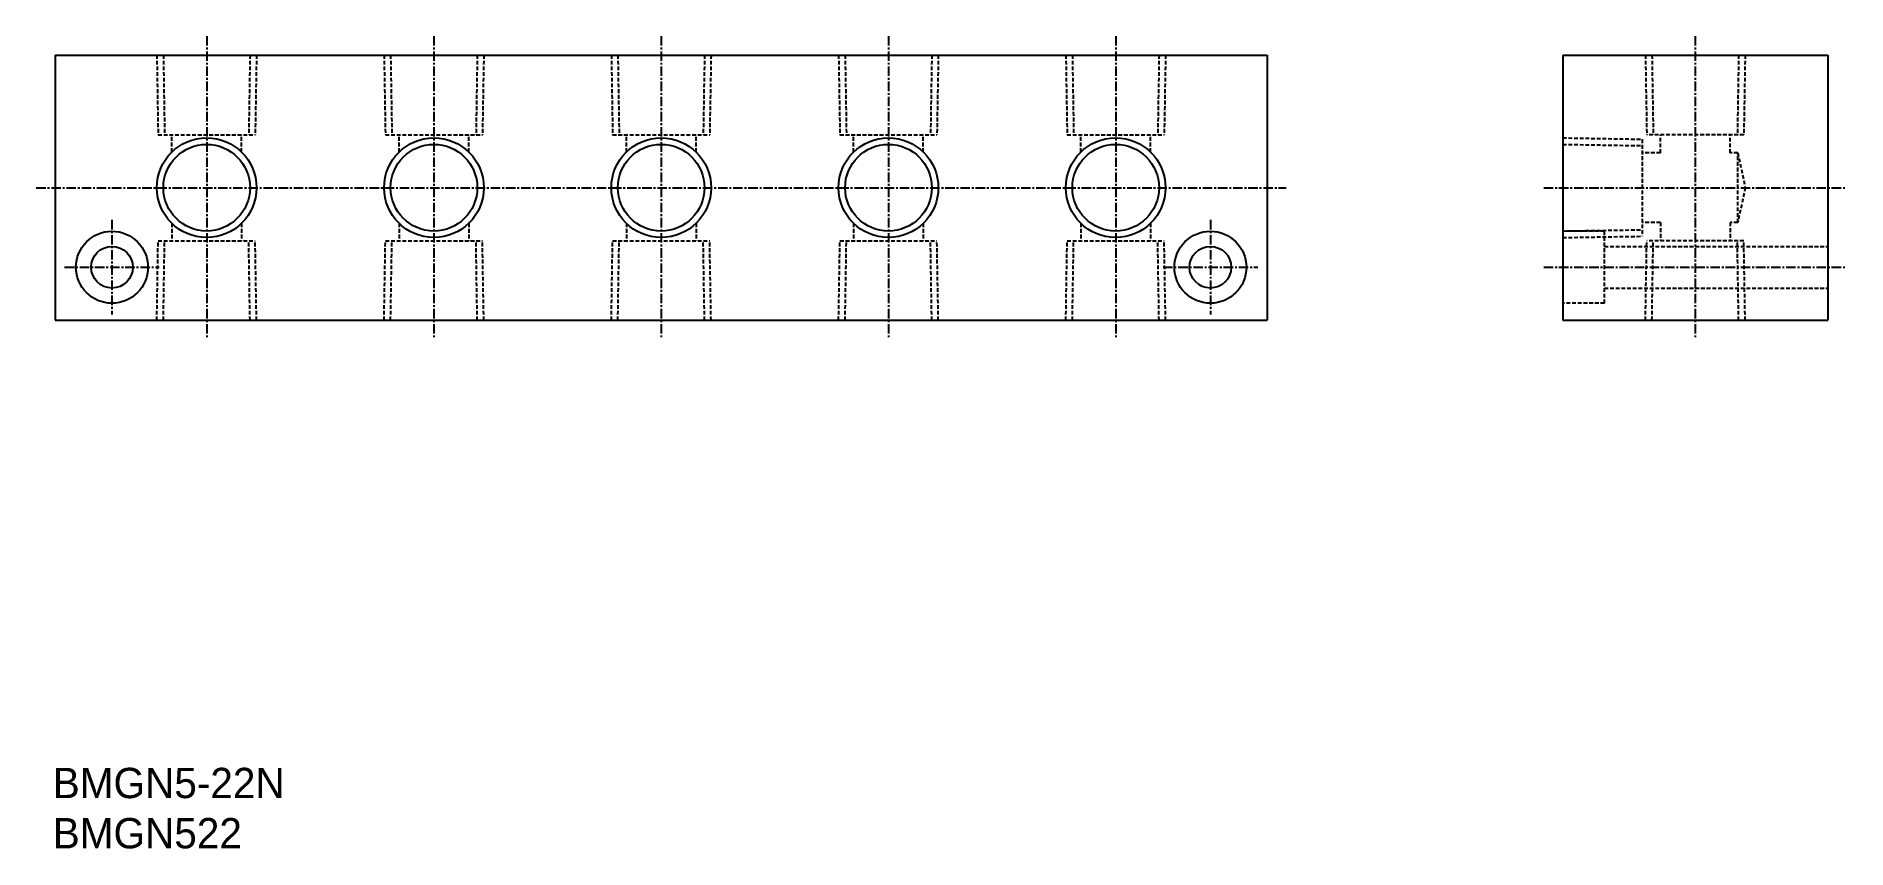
# Model space of a CAD drawing. Extents: x 3903 to 4142, y 12594 to 12702.
import ezdxf

# ---------------------------------------------------------------- set-up
doc = ezdxf.new("R2010")
doc.units = 0
doc.linetypes.add('CENTER', pattern=[2, 1.25, -0.25, 0.25, -0.25])
doc.linetypes.add('DASHED', pattern=[0.75, 0.5, -0.25])
doc.layers.get('0').update_dxf_attribs({"linetype": 'CONTINUOUS'})
doc.layers.add('CENTER', color=1, linetype='CENTER')

msp = doc.modelspace()

# ---------------------------------------------------------------- linework, layer by layer
at = {"color": 7, "linetype": 'CONTINUOUS'}
for p, q in [((3905.38, 12699.11), (4065.38, 12699.11)), ((3905.38, 12699.11), (3905.38, 12664.11)), ((4065.38, 12699.11), (4065.38, 12664.11)), ((4104.39, 12699.11), (4139.39, 12699.11)), ((4104.39, 12699.11), (4104.39, 12664.11)), ((4139.39, 12699.11), (4139.39, 12664.11)), ((3905.38, 12664.11), (4065.38, 12664.11)), ((4104.39, 12664.11), (4139.39, 12664.11))]:
    msp.add_line(p, q, dxfattribs=at)
at = {"color": 3, "linetype": 'DASHED'}
for p, q in [((3918.8, 12699.11), (3918.97, 12688.61)), ((3919.66, 12699.11), (3919.83, 12688.61)), ((3931.1, 12699.11), (3930.93, 12688.61)), ((3931.96, 12699.11), (3931.78, 12688.61)), ((3948.8, 12699.11), (3948.97, 12688.61)), ((3949.66, 12699.11), (3949.83, 12688.61)), ((3961.1, 12699.11), (3960.93, 12688.61)), ((3961.96, 12699.11), (3961.78, 12688.61)), ((3978.8, 12699.11), (3978.97, 12688.61)), ((3979.66, 12699.11), (3979.83, 12688.61)), ((3991.1, 12699.11), (3990.93, 12688.61)), ((3991.96, 12699.11), (3991.78, 12688.61)), ((4008.8, 12699.11), (4008.97, 12688.61)), ((4009.66, 12699.11), (4009.83, 12688.61)), ((4021.1, 12699.11), (4020.93, 12688.61)), ((4021.96, 12699.11), (4021.78, 12688.61)), ((4038.8, 12699.11), (4038.97, 12688.61)), ((4039.66, 12699.11), (4039.83, 12688.61)), ((4051.1, 12699.11), (4050.93, 12688.61)), ((4051.96, 12699.11), (4051.78, 12688.61)), ((4115.31, 12699.11), (4115.48, 12688.61)), ((4116.17, 12699.11), (4116.34, 12688.61)), ((4127.61, 12699.11), (4127.44, 12688.61)), ((4128.47, 12699.11), (4128.29, 12688.61)), ((3918.97, 12688.61), (3931.78, 12688.61)), ((3920.78, 12686.31), (3920.78, 12688.61)), ((3929.98, 12686.31), (3929.98, 12688.61)), ((3948.97, 12688.61), (3961.78, 12688.61)), ((3950.78, 12686.31), (3950.78, 12688.61)), ((3959.98, 12686.31), (3959.98, 12688.61)), ((3978.97, 12688.61), (3991.78, 12688.61)), ((3980.78, 12686.31), (3980.78, 12688.61)), ((3989.98, 12686.31), (3989.98, 12688.61)), ((4008.97, 12688.61), (4021.78, 12688.61)), ((4010.78, 12686.31), (4010.78, 12688.61)), ((4019.98, 12686.31), (4019.98, 12688.61)), ((4038.97, 12688.61), (4051.78, 12688.61)), ((4040.78, 12686.31), (4040.78, 12688.61)), ((4049.98, 12686.31), (4049.98, 12688.61)), ((4104.39, 12688.19), (4114.89, 12688.01)), ((4104.39, 12687.33), (4114.89, 12687.16)), ((4114.89, 12688.01), (4114.89, 12675.2)), ((4128.29, 12688.61), (4115.48, 12688.61)), ((4117.29, 12686.21), (4117.29, 12688.61)), ((4126.49, 12686.21), (4126.49, 12688.61)), ((4117.29, 12686.21), (4114.89, 12686.21)), ((4127.49, 12686.21), (4126.49, 12686.21)), ((4127.49, 12677.01), (4127.49, 12686.21)), ((4127.49, 12686.21), (4128.49, 12681.61)), ((4128.49, 12681.61), (4127.49, 12677.01)), ((3920.78, 12676.91), (3920.78, 12674.61)), ((3929.98, 12676.91), (3929.98, 12674.61)), ((3950.78, 12676.91), (3950.78, 12674.61)), ((3959.98, 12676.91), (3959.98, 12674.61)), ((3980.78, 12676.91), (3980.78, 12674.61)), ((3989.98, 12676.91), (3989.98, 12674.61)), ((4010.78, 12676.91), (4010.78, 12674.61)), ((4019.98, 12676.91), (4019.98, 12674.61)), ((4040.78, 12676.91), (4040.78, 12674.61)), ((4049.98, 12676.91), (4049.98, 12674.61)), ((4104.39, 12675.89), (4114.89, 12676.06)), ((4109.89, 12675.86), (4104.39, 12675.86)), ((4104.39, 12675.03), (4114.89, 12675.2)), ((4109.89, 12666.36), (4109.89, 12675.86)), ((4117.29, 12677.01), (4114.89, 12677.01)), ((4117.29, 12677.01), (4117.29, 12674.61)), ((4127.49, 12677.01), (4126.49, 12677.01)), ((4126.49, 12677.01), (4126.49, 12674.61)), ((3918.8, 12664.11), (3918.97, 12674.61)), ((3918.97, 12674.61), (3931.78, 12674.61)), ((3919.66, 12664.11), (3919.83, 12674.61)), ((3931.1, 12664.11), (3930.93, 12674.61)), ((3931.96, 12664.11), (3931.78, 12674.61)), ((3948.8, 12664.11), (3948.97, 12674.61)), ((3948.97, 12674.61), (3961.78, 12674.61)), ((3949.66, 12664.11), (3949.83, 12674.61)), ((3961.1, 12664.11), (3960.93, 12674.61)), ((3961.96, 12664.11), (3961.78, 12674.61)), ((3978.8, 12664.11), (3978.97, 12674.61)), ((3978.97, 12674.61), (3991.78, 12674.61)), ((3979.66, 12664.11), (3979.83, 12674.61)), ((3991.1, 12664.11), (3990.93, 12674.61)), ((3991.96, 12664.11), (3991.78, 12674.61)), ((4008.8, 12664.11), (4008.97, 12674.61)), ((4008.97, 12674.61), (4021.78, 12674.61)), ((4009.66, 12664.11), (4009.83, 12674.61)), ((4021.1, 12664.11), (4020.93, 12674.61)), ((4021.96, 12664.11), (4021.78, 12674.61)), ((4038.8, 12664.11), (4038.97, 12674.61)), ((4038.97, 12674.61), (4051.78, 12674.61)), ((4039.66, 12664.11), (4039.83, 12674.61)), ((4051.1, 12664.11), (4050.93, 12674.61)), ((4051.96, 12664.11), (4051.78, 12674.61)), ((4109.89, 12673.86), (4139.39, 12673.86)), ((4115.31, 12664.11), (4115.48, 12674.61)), ((4128.29, 12674.61), (4115.48, 12674.61)), ((4116.17, 12664.11), (4116.34, 12674.61)), ((4127.61, 12664.11), (4127.44, 12674.61)), ((4128.47, 12664.11), (4128.29, 12674.61)), ((4109.89, 12668.36), (4139.39, 12668.36)), ((4109.89, 12666.36), (4104.39, 12666.36))]:
    msp.add_line(p, q, dxfattribs=at)
at = {"color": 3, "linetype": 'CONTINUOUS'}
for centre in [(3925.38, 12681.61), (3955.38, 12681.61), (3985.38, 12681.61), (4015.38, 12681.61), (4045.38, 12681.61)]:
    msp.add_circle(centre, 6.58, dxfattribs=at)
at = {"color": 7, "linetype": 'CONTINUOUS'}
for centre, radius in [((3925.38, 12681.61), 5.72), ((3955.38, 12681.61), 5.72), ((3985.38, 12681.61), 5.72), ((4015.38, 12681.61), 5.72), ((4045.38, 12681.61), 5.72), ((3912.88, 12671.11), 4.75), ((4057.88, 12671.11), 4.75), ((3912.88, 12671.11), 2.75), ((4057.88, 12671.11), 2.75)]:
    msp.add_circle(centre, radius, dxfattribs=at)
at = {"layer": 'CENTER', "color": 1, "linetype": 'CENTER'}
for p, q in [((3925.38, 12701.61), (3925.38, 12661.61)), ((3955.38, 12701.61), (3955.38, 12661.61)), ((3985.38, 12701.61), (3985.38, 12661.61)), ((4015.38, 12701.61), (4015.38, 12661.61)), ((4045.38, 12701.61), (4045.38, 12661.61)), ((4121.89, 12701.61), (4121.89, 12661.61)), ((3902.88, 12681.61), (4067.88, 12681.61)), ((4101.89, 12681.61), (4141.89, 12681.61)), ((3912.88, 12677.36), (3912.88, 12664.86)), ((4057.88, 12677.36), (4057.88, 12664.86)), ((3906.63, 12671.11), (3919.13, 12671.11)), ((4051.63, 12671.11), (4064.13, 12671.11)), ((4101.89, 12671.11), (4141.89, 12671.11))]:
    msp.add_line(p, q, dxfattribs=at)

# ---------------------------------------------------------------- texts
at = {"color": 7, "linetype": 'CONTINUOUS'}
for s, p in [('BMGN5-22N', (3905.06, 12601.02)), ('BMGN522', (3905.06, 12594.39))]:
    msp.add_text(s, height=4, dxfattribs=at).set_placement(p)

doc.saveas('drawing.dxf')
